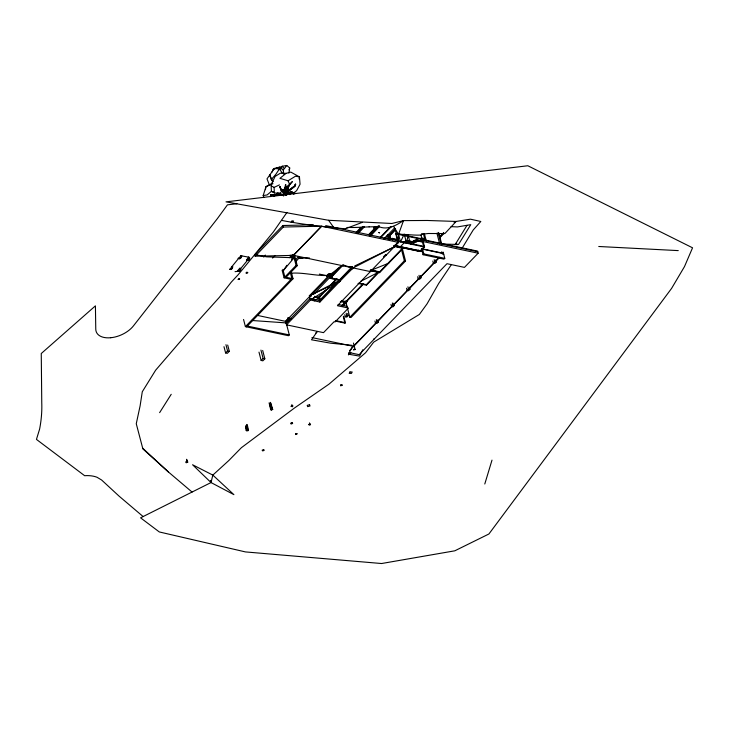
<?xml version="1.0" encoding="UTF-8"?>
<svg xmlns="http://www.w3.org/2000/svg" width="729" height="729" viewBox="0 0 729 729"><rect width="100%" height="100%" fill="white"/><g stroke="black" fill="none" stroke-linecap="round" stroke-linejoin="round"><path stroke-width="1.09" d="M335.249 284.264L319.557 300.512L310.089 298.516L286.132 323.33L286.524 324.833L310.481 300.02L309.388 295.783L339.75 280.337L352.654 266.96L352.626 268.172L394.198 246.912L393.952 245.983L420.223 251.532L424.57 247.031L422.474 238.93L396.193 233.38L395.765 233.818L397.715 241.354L424.57 247.031L423.503 245.381M462.022 248.37L473.221 229.963L480.821 221.479L470.451 219.174L456.154 221.443L427.358 220.477L403.502 220.614L398.535 234.383L398.298 241.49L394.681 246.402L394.353 245.573L394.562 246.53L393.952 245.983M285.768 184.783L284.72 193.13L285.467 184.774M290.069 193.896L290.16 192.028L292.074 192.073L295.582 193.504M285.686 184.665L285.121 193.039M285.54 184.902L284.72 193.13M332.433 275.106L329.28 274.441L330.283 278.332L339.75 280.337L351.578 269.256L351.743 267.917L352.499 268.299L352.389 267.242L352.9 267.889L319.949 302.025L310.481 300.02L339.987 281.257L339.605 279.754L330.137 277.758L342.284 265.174M286.224 194.889L286.488 192.875L287.563 191.262L294.762 185.804L295.473 184.018M286.652 195.181L288.566 188.264M285.841 195.263L288.055 186.788L288.875 186.633L288.055 186.788M288.903 173.074L289.714 167.934L286.752 165.474L282.205 166.285L279.471 168.208M286.524 193.54L287.618 191.927L288.42 186.442M238.018 258.33L239.486 258.859L241.882 255.934L240.597 255.56M247.705 260.043L246.42 260.08L248.853 256.927M295.719 184.255L295.026 186.114L287.6 191.9L288.192 188.674M265.42 189.686L265.976 186.66L272.464 183.125M299.063 178.979L299.455 176.892L290.807 172.09L286.105 173.347L280.319 173.21L275.088 176.445L271.124 184.783L271.37 191.363L267.115 194.953L263.178 195.545L263.889 197.586M352.654 266.969L352.9 267.889L351.342 268.327L351.979 268.837L352.262 267.379L352.626 268.172L352.389 267.242M347.678 227.412C358.276 227.849 368.719 226.391 379.417 226.883C387.992 230.227 396.512 225.161 403.502 220.614L391.874 223.484L328.588 220.286L226.008 201.86L527.823 165.756L692.55 247.805L684.504 266.568L671.6 288.383L488.922 533.983L454.805 550.814L381.568 563.526L245.445 551.917L159.305 531.951L140.569 517.836L211.018 482.552L212.832 475.098L228.778 460.564L241.381 447.706L294.452 408.021L328.934 384.192L365.584 352.736L373.658 342.156L419.357 314.463L427.048 303.875L438.749 283.362L451.451 264.518M484.785 484.001L492.002 460.127M263.178 195.545L265.976 186.66L272.965 183.708M352.353 346.731L348.48 354.185M362.796 349.738L359.543 356.117L348.498 354.194M289.012 169.811L289.714 167.934M283.18 190.141L283.699 192.365L282.633 189.941M295.546 184.492L294.835 186.351L287.6 191.9M295.3 184.255L294.571 186.05L287.344 191.463M272.008 172.099L273.156 169.328L274.405 168.454L279.845 167.087L283.289 169.921L283.709 174.185M280.847 169.201L282.205 166.285L284.401 168.627L282.861 169.903M286.962 212.394L273.366 231.95L238.192 274.696L231.312 282.096L219.338 297.368L195.8 323.53L155.632 370.204L142.283 391.755L140.114 405.843L136.268 423.74L142.875 448.909L168.344 471.918L192.055 492.057M282.433 190.269L283.317 192.319L283.854 191.937L282.97 189.877M283.317 192.319L283.472 191.891M285.085 195.19L284.52 193.276L280.893 190.169L280.018 186.733L281.339 189.731L285.221 192.748L285.841 194.707M455.106 244.671L466.988 225.352M159.633 412.641L171.215 394.307M286.852 265.292L283.244 270.723L294.097 257.747L266.586 256.845L254.731 254.594M291.673 258.057L293.477 255.341L370.378 271.58L370.851 271.088M360.281 287.426L362.741 283.854M317.297 331.522L311.474 339.787L330.556 343.168L352.025 345.318M284.401 168.627L286.752 165.474M238.401 258.667L231.849 266.659L232.943 266.85L231.148 269.037M247.514 260.28L240.962 268.272L239.877 268.072L237.481 270.997L238.401 271.161L235.057 271.689M289.942 194.643L292.074 192.073L293.951 194.361M295.719 261.848L299.081 257.838L309.424 257.957M245.518 426.155L246.211 430.447L247.896 430.73L248.461 430.064L247.259 424.752M272.865 181.849L271.297 179.534L275.881 174.258L279.444 168.909L279.845 167.087L273.156 169.328M273.448 191.873L271.37 191.363L274.377 192.93L279.599 193.385L292.365 181.603L288.474 186.387L285.021 187.417M292.32 406.664L292.958 405.971L292.447 405.479L290.871 406.335L292.32 406.664L291.873 404.586M373.713 339.195L374.351 338.511M309.898 424.961L310.536 424.278L310.025 423.786L308.458 424.633L309.898 424.961L309.451 422.884M342.73 265.165L329.034 275.416C316.258 276.218 304.002 272.281 291.281 273.193M313.352 224.833L282.907 225.498L254.749 254.667L255.15 256.207L293.486 255.378L321.644 226.209L398.535 242.411L394.954 228.56M255.15 256.207L283.308 227.038L321.644 226.209L291.236 257.665M263.679 256.818L265.256 255.186M263.88 256.909L265.447 255.296M272.582 258.066L274.942 255.633M289.349 257.702L292.338 254.612M290.242 257.528L293.231 254.43L294.398 254.676L297.241 265.666L286.032 277.275M295.254 260.043L298.717 256.444L299.081 257.838M282.114 270.222L284.082 277.831L296.074 265.42L297.241 265.666M243.55 319.457L245.4 326.628L291.864 278.505L290.197 272.035M246.566 326.874L293.031 278.751L291.081 271.206M223.985 346.694L225.607 352.954L227.557 350.922L229.307 351.296L227.694 345.036M229.307 351.296L227.348 353.319L225.607 352.954M356.189 232.36L360.901 227.366M356.599 232.925L362.149 227.166M356.7 232.998L362.76 226.81M357.256 232.615L362.778 226.892M357.638 233.089L363.215 227.466M357.748 233.198L364.017 226.701M358.595 232.624L364.072 226.938M326.446 275.899L328.023 274.259M326.583 276.009L328.952 273.557M374.843 227.229L373.777 227.539L374.332 229.69M327.285 276.3L329.945 273.539M327.704 276.018L330.073 273.557M374.396 227.667L375.563 226.455M311.292 296.193L309.388 295.783L329.426 275.024L332.588 275.69M328.843 274.687L329.235 276.191L285.622 321.361L257.228 315.365M369.721 234.72L377.549 226.619M369.767 234.856L378.36 225.954M369.74 235.075L378.315 226.09M331.121 275.444L338.074 268.245M369.977 235.704L379.353 225.99M286.369 322.51L288.62 320.077M313.506 294.379L330.492 276.792M331.668 275.535L339.76 267.197M370.031 235.868L379.39 226.108M332.524 275.015L340.352 266.914M370.077 236.123L379.463 226.4M291.117 318.445L288.055 317.808M330.283 278.332L343.195 264.964M314.491 296.32L318.701 297.204L325.635 290.014M330.264 285.23L336.433 278.843M328.87 287.408L318.846 297.787L314.29 300.831L313.47 297.651M331.185 285.012L336.579 279.417M258.986 352.116L261.137 360.454L263.096 358.431L264.846 358.796L262.686 350.458M380.246 237.344L390.489 226.737M351.806 266.869L350.503 268.217L352.69 268.682M337.6 281.822L351.752 267.169M352.289 266.969L320.341 300.075L319.266 295.947M381.185 237.107L391.427 226.5M264.846 358.796L262.887 360.828L261.137 360.454M285.668 320.915L289.295 334.93L288.511 335.732L245.4 326.628M384.11 238.784L387.792 235.002M394.471 228.086L387.956 234.802L388.475 234.665M384.247 239.021L388.493 234.61L389.66 234.856L390.79 239.212M388.493 236.068L389.66 234.856M388.593 236.15L395.601 228.897M389.031 235.768L395.309 229.27M389.186 236.342L395.464 229.835M397.405 239.477L392.011 238.337L391.582 238.784L398.052 240.151M383.427 256.881L385.778 254.457M341.609 305.925L363.16 283.699M315.657 333.162L317.215 331.54M346.33 301.606L344.963 303.027L346.421 303.328M342.539 305.661L344.881 303.228M342.621 305.688L345.191 303.027M341.227 301.177L345.428 302.07L345.582 302.644L363.315 284.283M343.259 305.825L346.958 301.861L341.473 300.703M400.431 246.712L404.267 242.739L404.103 242.083M358.969 283.062L366.332 284.62L378.479 272.035M358.067 283.417L366.477 285.194L379.39 271.826L379.599 272.655L370.596 270.751M371.034 270.295L379.454 272.072L402.909 247.778L403.064 248.352L379.599 272.655L377.777 271.489L377.996 272.318L379.39 271.826L370.97 270.049M421.462 233.854L423.558 234.301L424.342 233.49L426.319 241.126M344.79 314.636L345.346 316.787L346.722 315.365L348.17 315.675L347.615 313.525M348.17 315.675L346.804 317.097L345.346 316.787M422.474 238.93L422.045 239.367L395.765 233.818M345.619 300.949L349.838 317.252L404.376 260.763L405.543 261.009L402.308 248.498M335.267 321.079L344.963 323.12L345.4 322.674L343.724 316.222M405.543 261.009L351.004 317.498L349.838 317.252M421.79 250.867L421.362 251.305L417.179 250.421M421.982 250.667L422.765 249.856M439.496 236.998L443.569 232.779M439.56 237.235L443.505 233.143M421.635 249.345L423.03 254.722L423.813 253.911L444.781 258.339L443.168 252.106M439.414 238.173L444.116 233.198M374.943 321.006L375.499 323.157L376.866 321.735L378.324 322.045L377.768 319.894M390.972 304.358L391.537 306.544L392.904 305.123L394.362 305.433L393.797 303.246M406.536 288.237L407.101 290.415L408.468 289.003L409.926 289.313L409.361 287.126M417.644 276.728L418.209 278.915L419.576 277.494L421.034 277.804L420.469 275.617M432.826 261.046L433.381 263.196L434.748 261.775L436.206 262.085L435.65 259.934M354.157 345.5L391.983 306.317M393.56 304.686L418.774 278.56M420.351 276.929L433.755 263.051M435.331 261.419L439.268 257.337M349.528 350.667L439.341 257.629M378.324 322.045L376.957 323.457L375.499 323.157M394.362 305.433L392.986 306.854L391.537 306.544M409.926 289.313L408.559 290.725L407.101 290.415M421.034 277.804L419.667 279.225L418.209 278.915M436.206 262.085L434.839 263.506L433.381 263.196M444.781 258.339L444.007 259.15L423.03 254.722M422.62 239.504L477.613 251.122L478.151 253.209L464.464 267.388L446.986 263.698L359.16 354.668L348.972 352.508M345.582 302.644L347.46 300.703M273.958 196.511L277.594 192.893L279.599 193.385M246.211 430.447L247.796 429.691L248.461 430.064M348.371 354.868L350.931 352.654M286.105 173.347L279.927 178.332L288.064 180.774L295.5 176.208L299.455 176.892L300.066 184.218L296.657 190.624L293.268 193.276M291.564 259.715L294.097 257.747M393.587 226.345L398.535 234.383C406.053 234.082 413.389 235.494 420.979 235.048L422.118 234.191L428.306 233.499L444.854 233.572L456.154 221.443L454.085 222.336M279.508 168.18L282.205 166.285M281.585 220.386C302.781 224.587 324.068 226.783 345.264 228.833L346.876 227.885M279.863 186.998L281.112 190.078L284.875 193.167L285.458 195.09M360.901 281.221L379.39 271.826M354.686 265.985L394.198 246.912M309.388 295.783L339.987 281.257M271.379 185.95L274.086 187.38L279.471 184.893M405.907 243.085L408.732 241.828L413.972 242.939L418.045 241.126L421.453 241.846L422.683 241.308L422.501 240.634L420.906 240.297L421.298 241.818M371.17 270.24L388.739 263.187M270.614 409.306L272.127 408.705L272.71 409.479L271.197 410.081L270.614 409.306L269.101 402.845M187.727 462.168L187.143 461.393L185.631 461.995L186.214 462.769L187.727 462.168L187.08 459.99M345.264 228.833L362.313 222.345M369.211 226.746L369.084 226.874M292.074 192.073L287.026 193.796L290.16 192.028L295.418 193.559M397.086 245.609L393.687 246.703L397.351 246.01M277.767 194.078L279.681 193.641L283.827 194.525M236.916 203.746L227.466 204.831L217.297 218.718L133.589 325.699A21.87 12.739 -23.7 0 1 110.662 337.737M442.977 244.097L458.532 244.443L470.77 224.66L457.393 226.929L451.087 226.646M271.006 194.916L275.216 194.962M286.023 322.892L251.487 320.459M275.052 195.609L270.377 195.162L281.923 195.354M598.755 246.493L678.252 250.612M270.714 194.679L282.205 194.743L283.654 196.01M241.882 255.934L248.817 257.164M352.18 267.743L352.9 267.889L351.943 266.814L352.18 267.743L350.102 266.422L350.339 267.352L343.468 265.019L343.705 265.948M421.125 237.882L425.572 238.82M422.774 240.087L477.768 251.696M421.143 241.235L416.141 240.178L416.551 241.791M478.151 253.209L423.157 241.591L423.239 244.962M416.377 241.117L414.774 240.78L415.02 241.718M387.281 235.877L388.448 236.123M413.689 241.937L406.691 240.461L413.762 242.219L406.818 240.88L407.238 242.493M407.064 241.818L405.461 241.481L405.707 242.42M325.708 225.607L424.415 246.457L419.722 251.323L394.48 245.992M422.209 248.817L443.205 253.255M421.362 248.917L443.287 253.546M443.733 254.284L442.284 253.974L441.719 251.797M420.15 250.876L394.918 245.545L420.077 250.949L420.223 251.532L418.546 250.001M393.596 246.356L403.064 248.352M298.425 257.492L302.909 258.412M298.571 258.048L300.776 258.513M319.366 274.104L329.235 276.191M293.031 278.751L284.866 277.029L282.879 269.338M284.082 277.831L291.081 279.316M340.325 301.542L346.175 302.672M314.646 296.894L318.846 297.787L319.931 302.016L318.701 297.204M338.138 304.44L346.995 306.308M335.695 320.632L345.4 322.674M287.563 318.154L291.472 319.01M287.7 318.71L290.999 319.402M287.044 319.776L289.231 320.241M286.615 320.222L288.802 320.687M286.524 324.833L323.512 332.652L334.055 321.735L335.076 321.945L348.489 308.048L337.427 305.715L398.535 242.411L394.444 245.473L394.681 246.402M311.93 337.563L353.365 346.311M247.35 326.063L289.295 334.93M370.378 269.921L377.996 272.318M211.018 482.552L233.9 494.645L212.832 475.098L192.556 464.747L211.018 482.552L210.481 480.466M336.734 278.806L338.566 280.082M143.121 516.56L119.018 496.084L101.613 480.01L96.939 477.222A25.114 13.86 -14.5 0 0 86.888 475.6L84.655 475.718L36.45 439.405L39.603 429.135A216.932 135.321 -28.9 0 0 41.763 403.037L41.261 353.51L95.417 305.852L95.772 329.207A21.396 12.466 -23.7 0 0 110.662 337.737M279.681 193.641L281.339 195.135M142.665 448.189L168.344 471.918M328.588 220.286L334.31 228.314M285.659 188.319L287.581 191.016L285.622 187.617M282.57 173.438L279.444 168.909L274.405 168.454L266.996 178.878L269.338 184.792M333.016 278.906L330.547 275.261L331.403 278.569M355.123 349.437L354.13 349.227L353.465 349.911L355.132 349.565L353.465 343.04M272.91 181.621L269.52 174.586L271.297 179.534M282.77 190.205L283.663 192.274M288.064 180.774L289.686 184.592M280.018 186.733L281.121 189.841L284.893 192.839L285.486 194.807M394.316 245.6L394.589 246.502M270.751 402.964L272.71 409.479M270.295 402.362L272.127 408.705M186.533 459.279L187.143 461.393M456.372 242.793L456.919 244.871M438.803 232.925L441.637 243.869M438.083 232.442L441.009 243.732M436.917 233.225L439.742 244.151M434.192 259.624L434.748 261.775M423.558 234.301L424.971 239.759M420.979 235.048L424.05 246.931M422.419 248.534L423.813 253.911M413.416 241.381L413.817 242.903M419.011 275.316L419.576 277.494M410.427 244.051L408.058 234.902L406.6 243.24L404.24 234.091L400.494 241.955L398.535 234.383M401.287 248.808L404.376 260.763M407.903 286.816L408.468 289.003M392.011 238.337L392.53 240.333M390.452 239.477L389.377 235.339L388.065 235.066L389.131 239.203M388.493 234.61L389.623 238.966M387.327 235.822L388.174 239.094M385.705 254.521L385.951 255.451M374.205 227.093L374.761 229.243M392.339 302.945L392.904 305.123M370.132 270.659L370.378 271.58M376.31 319.584L376.866 321.735M366.332 284.62L366.477 285.194M352.262 267.379L352.499 268.299M351.743 267.917L351.979 268.837M351.342 268.327L351.578 269.256M346.166 313.215L346.722 315.365M343.313 316.732L344.963 323.12M293.231 254.43L296.074 265.42M282.907 225.498L283.308 227.038M290.206 255.068L290.762 257.209M260.936 350.093L263.096 358.431M225.944 344.671L227.557 350.922M269.557 403.447L271.197 410.081M246.694 424.433L247.796 429.691M247.003 426.392L247.896 430.73M246.01 425.69L246.767 429.919M245.965 426.583L246.712 430.948M274.086 187.38L274.377 192.93M230.473 269.429A1.95 1.121 -80 0 0 232.232 267.279A1.74 0.993 -80 0 1 230.719 269.256M231.567 267.169A1.95 1.121 -80 0 1 229.808 269.311M241.171 256.371A1.95 1.121 -80 0 1 240.288 258.458A1.95 1.121 -80 0 1 239.003 257.938M240.506 256.253A1.95 1.121 -80 0 1 238.748 258.394M231.266 267.169A1.74 0.993 -80 0 1 229.708 269.083M241.217 256.435A1.74 0.993 -80 0 1 240.433 258.294A1.74 0.993 -80 0 1 239.294 257.829M240.206 256.262A1.74 0.993 -80 0 1 238.647 258.166M240.707 268.782A1.95 1.121 -80 0 1 238.948 270.924M240.041 268.664A1.95 1.121 -80 0 1 238.283 270.805M247.477 259.442A1.95 1.121 -80 0 0 248.753 259.952A1.95 1.121 -80 0 0 249.646 257.875A1.74 0.993 -80 0 1 248.899 259.788A1.74 0.993 -80 0 1 247.76 259.333M248.981 257.756A1.95 1.121 -80 0 1 247.222 259.898M239.741 268.673A1.74 0.993 -80 0 1 238.173 270.577M240.752 268.846A1.74 0.993 -80 0 1 239.185 270.76M248.68 257.756A1.74 0.993 -80 0 1 248.142 259.369A1.74 0.993 -80 0 1 247.113 259.67M283.189 192.274A143.522 48.141 -88.7 0 1 283.891 194.297M283.809 192.374A143.276 51.094 -90 0 1 284.602 194.388M283.235 189.777A143.741 51.44 89.8 0 1 285.331 194.616M282.706 189.604A143.987 48.232 -89 0 1 284.592 194.452M239.559 278.715L239.531 279.307L238.018 279.517L238.738 278.56L239.559 278.715M378.825 232.551L379.581 232.797L378.825 232.551M349.92 371.954L349.182 373.394L351.46 373.421L352.189 371.981L349.92 371.954M291.946 221.06L291.108 222.309L292.812 222.263L293.65 221.015L291.946 221.06M295.71 433.509L295.537 434.575L297.295 433.764L295.71 433.509M340.89 384.812L340.716 385.878L342.475 385.067L340.89 384.812M376.474 226.637L368.664 234.729L376.501 226.719M246.921 272.236L245.901 272.974L246.849 273.393L247.878 272.655L246.921 272.236M292.074 422.656L290.561 423.267L291.144 424.032L292.657 423.431L292.074 422.656M263.643 449.565L262.13 450.176L262.713 450.941L264.226 450.34L263.643 449.565M309.552 404.704L307.21 405.388L307.674 406.654L310.016 405.98L309.552 404.704M422.528 240.242L420.779 239.868L422.528 240.242M421.171 240.843L416.013 239.759L421.171 240.843M416.405 240.725L414.655 240.36L416.405 240.725M415.047 241.326L413.297 240.962L415.047 241.326M407.083 241.427L405.333 241.062L407.083 241.427M405.725 242.028L403.975 241.663L405.725 242.028"/></g></svg>
